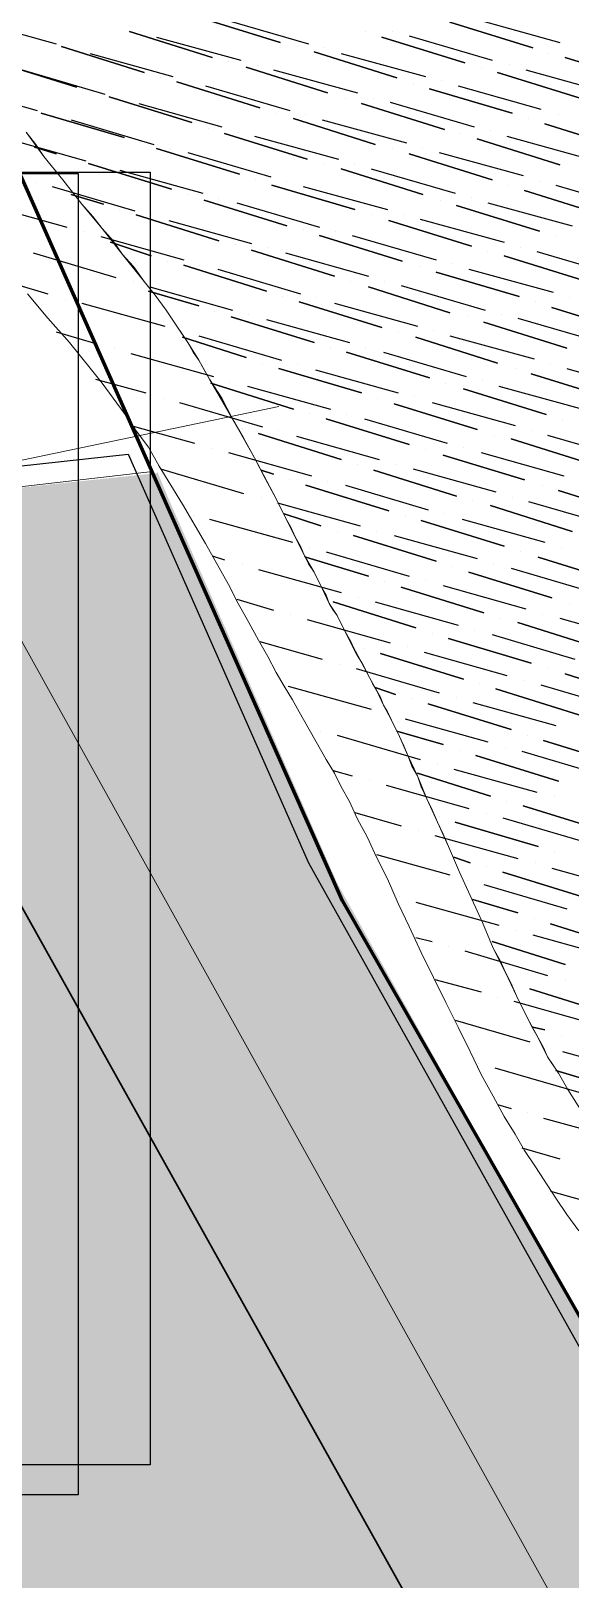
# Model space of a CAD drawing. Header units: millimetres. Extents: x -5841 to 140562, y 1006 to 102310.
# Drawn here: x 102551 to 102971, y 38359 to 39565 of the extents above; entities that cross this region are included whole.
import ezdxf

# ---------------------------------------------------------------- set-up
doc = ezdxf.new("R2010")
doc.units = ezdxf.units.MM
doc.header["$LTSCALE"] = 10
doc.layers.add('PDF18_0', color=7, linetype='Continuous')
doc.layers.add('PDF18_WALLS', color=7, linetype='Continuous')
for name, color, linetype, true_color in [('PDF18_1_DRAWING', 72, 'Continuous', 0x5cb800), ('PDF18_KD - WALL - LOADBEARING', 253, 'Continuous', 0xc0ab87), ('PDF18_SURVEY_POINTS', 251, 'Continuous', 0x636466)]:
    doc.layers.add(name, color=color, linetype=linetype, true_color=true_color)
picture_1 = doc.add_image_def('image23.png', size_in_pixel=(325, 2133))
picture_2 = doc.add_image_def('image27.png', size_in_pixel=(318, 2147))
picture_3 = doc.add_image_def('image28.png', size_in_pixel=(318, 2147))
picture_4 = doc.add_image_def('image29.png', size_in_pixel=(318, 2147))

msp = doc.modelspace()

# ---------------------------------------------------------------- linework, layer by layer
at = {"layer": 'PDF18_0', "lineweight": 0}
for points in [[(102547.3, 39486.2), (102561, 39467.2), (102575.8, 39449.2), (102590.7, 39430.2), (102606.5, 39411.1), (102622.4, 39391), (102639.3, 39369.8), (102647.8, 39359.3), (102656.3, 39347.6), (102664.7, 39334.9), (102673.2, 39322.2), (102681.7, 39308.5), (102690.1, 39293.6), (102708.1, 39262.9), (102725.1, 39232.3), (102742, 39200.5), (102749.4, 39185.7), (102756.8, 39170.9), (102764.2, 39156.1), (102771.6, 39143.4), (102778, 39130.7), (102783.3, 39119), (102789.6, 39109.5), (102794.9, 39098.9), (102815, 39060.8), (102820.3, 39051.3), (102825.6, 39039.6), (102831.9, 39028), (102838.3, 39015.3), (102844.6, 39000.5), (102852.1, 38984.6), (102859.5, 38966.6), (102867.9, 38948.6), (102876.4, 38929.6), (102884.9, 38909.5), (102902.9, 38870.3), (102911.3, 38850.2), (102920.8, 38831.2), (102929.3, 38813.2), (102937.8, 38796.2), (102946.2, 38780.4), (102953.6, 38765.5), (102962.1, 38752.8), (102969.5, 38740.1), (102985.4, 38714.7)], [(102985.4, 38714.7), (102969.5, 38740.1), (102962.1, 38752.8), (102953.6, 38765.5), (102950.5, 38772.9), (102946.2, 38780.4), (102942, 38787.8), (102937.8, 38796.2), (102933.5, 38804.7), (102929.3, 38813.2), (102920.8, 38831.2), (102911.3, 38850.2), (102902.9, 38870.3), (102884.9, 38909.5), (102876.4, 38929.6), (102867.9, 38948.6), (102859.5, 38966.6), (102855.2, 38976.1), (102852.1, 38984.6), (102847.8, 38992), (102844.6, 39000.5), (102841.5, 39007.9), (102838.3, 39015.3), (102835.1, 39021.7), (102831.9, 39028), (102825.6, 39039.6), (102820.3, 39051.3), (102815, 39060.8), (102809.7, 39071.4), (102804.4, 39079.9), (102794.9, 39098.9), (102789.6, 39109.5), (102783.3, 39119), (102778, 39130.7), (102771.6, 39143.4), (102764.2, 39156.1), (102756.8, 39170.9), (102749.4, 39185.7), (102742, 39200.5), (102725.1, 39232.3), (102708.1, 39262.9), (102699.7, 39278.8), (102690.1, 39293.6), (102681.7, 39308.5), (102673.2, 39322.2), (102664.7, 39334.9), (102656.3, 39347.6), (102647.8, 39359.3), (102639.3, 39369.8), (102630.9, 39381.5), (102622.4, 39391), (102606.5, 39411.1), (102590.7, 39430.2), (102575.8, 39449.2), (102561, 39467.2), (102547.3, 39486.2)], [(102547.3, 39486.2), (102554.7, 39476.7), (102561, 39467.2), (102575.8, 39449.2), (102590.7, 39430.2), (102599.1, 39420.6), (102606.5, 39411.1), (102615, 39401.6), (102622.4, 39391), (102630.9, 39381.5), (102639.3, 39369.8), (102647.8, 39359.3), (102656.3, 39347.6), (102660.5, 39341.3), (102664.7, 39334.9), (102669, 39328.6), (102673.2, 39322.2), (102677.4, 39314.8), (102681.7, 39308.5), (102685.9, 39301), (102690.1, 39293.6), (102699.7, 39278.8), (102708.1, 39262.9), (102716.6, 39248.1), (102725.1, 39232.3), (102733.5, 39216.4), (102742, 39200.5), (102749.4, 39185.7), (102753.6, 39178.3), (102756.8, 39170.9), (102761, 39163.5), (102764.2, 39156.1), (102767.4, 39149.7), (102771.6, 39143.4), (102774.8, 39137), (102778, 39130.7), (102781.1, 39125.4), (102783.3, 39119), (102786.4, 39113.7), (102789.6, 39109.5), (102794.9, 39098.9), (102800.2, 39089.4), (102804.4, 39079.9), (102809.7, 39071.4), (102815, 39060.8), (102817.1, 39056.6), (102820.3, 39051.3), (102823.5, 39046), (102825.6, 39039.6), (102828.8, 39034.4), (102831.9, 39028), (102835.1, 39021.7), (102838.3, 39015.3), (102841.5, 39007.9), (102844.6, 39000.5), (102847.8, 38992), (102852.1, 38984.6), (102855.2, 38976.1), (102859.5, 38966.6), (102863.7, 38958.2), (102867.9, 38948.6), (102872.2, 38939.1), (102876.4, 38929.6), (102884.9, 38909.5), (102902.9, 38870.3), (102911.3, 38850.2), (102916.6, 38840.7), (102920.8, 38831.2), (102925.1, 38822.7), (102929.3, 38813.2), (102933.5, 38804.7), (102937.8, 38796.2), (102942, 38787.8), (102946.2, 38780.4), (102950.5, 38772.9), (102953.6, 38765.5), (102957.9, 38759.2), (102962.1, 38752.8), (102969.5, 38740.1), (102985.4, 38714.7)], [(102548.3, 39360.3), (102564.2, 39341.3), (102581.1, 39322.2), (102598.1, 39301), (102606.5, 39290.5), (102615, 39278.8), (102624.5, 39266.1), (102633, 39253.4), (102642.5, 39240.7), (102651, 39225.9), (102669, 39196.3), (102687, 39165.6), (102704.9, 39133.8), (102712.4, 39119), (102720.8, 39104.2), (102728.2, 39090.4), (102735.6, 39077.7), (102742, 39065), (102748.3, 39054.5), (102754.7, 39043.9), (102760, 39034.4), (102781.1, 38997.3), (102787.5, 38986.7), (102792.8, 38976.1), (102799.1, 38964.5), (102805.5, 38950.7), (102812.9, 38937), (102820.3, 38921.1), (102828.8, 38904.2), (102837.2, 38885.1), (102845.7, 38867.1), (102855.2, 38847), (102874.3, 38807.9), (102883.8, 38788.8), (102893.3, 38769.8), (102901.8, 38751.8), (102911.3, 38734.9), (102919.8, 38719), (102928.3, 38705.2), (102935.7, 38692.5), (102944.1, 38679.8), (102960, 38655.5), (102968.5, 38642.8), (102978, 38630.1)], [(102369.5, 39194.2), (102744.1, 39272.5)]]:
    msp.add_lwpolyline(points, dxfattribs=at)
at = {"layer": 'PDF18_0', "color": 1, "lineweight": 60}
msp.add_lwpolyline([(105335.9, 37880.8), (103841.6, 37047.9), (102962.1, 38592), (102793.8, 38887.2), (102962.1, 38592), (103841.6, 37047.9), (105335.9, 37880.8), (103841.6, 37047.9), (102962.1, 38592), (102793.8, 38887.2), (102543, 39452.4), (95831.2, 38675.6), (95818.5, 38660.8), (91849.9, 37215.1)], dxfattribs=at)
at = {"layer": 'PDF18_0', "color": 251, "lineweight": 0, "true_color": 0x636466}
msp.add_lwpolyline([(102526.1, 39207.9), (102645.7, 39221.7)], close=True, dxfattribs=at)
msp.add_lwpolyline([(102645.7, 39221.7), (102526.1, 39207.9)], dxfattribs=at)
at = {"layer": 'PDF18_0', "lineweight": 25}
for points in [[(102634, 39221.7), (102634, 39221.7)], [(102773.7, 38903.1), (102773.7, 38903.1)]]:
    msp.add_lwpolyline(points, dxfattribs=at)
at = {"layer": 'PDF18_1_DRAWING', "lineweight": 25}
for points in [[(102506, 39573), (102570.5, 39555)], [(102680.6, 39576.2), (102745.2, 39556.1)], [(102701.8, 39574.1), (102767.4, 39555)], [(102898.6, 39574.1), (102963.2, 39556.1)], [(102627.7, 39564.6), (102692.2, 39544.5)], [(102636.2, 39564.6), (102636.2, 39564.6)], [(102648.9, 39560.3), (102714.5, 39542.3)], [(102811.8, 39564.6), (102811.8, 39564.6)], [(102811.8, 39564.6), (102811.8, 39564.6)], [(102811.8, 39564.6), (102811.8, 39564.6)], [(102824.5, 39560.3), (102889.1, 39540.2)], [(102833, 39564.6), (102833, 39564.6)], [(102845.7, 39561.4), (102910.3, 39542.3)], [(102877.5, 39572), (102942, 39551.9)], [(102562.1, 39557.2), (102562.1, 39557.2)], [(102562.1, 39557.2), (102562.1, 39557.2)], [(102562.1, 39557.2), (102562.1, 39557.2)], [(102574.8, 39552.9), (102639.3, 39532.8)], [(102583.2, 39550.8), (102583.2, 39550.8)], [(102758.9, 39552.9), (102758.9, 39552.9)], [(102758.9, 39552.9), (102758.9, 39552.9)], [(102758.9, 39552.9), (102758.9, 39552.9)], [(102771.6, 39548.7), (102836.2, 39528.6)], [(102780.1, 39551.9), (102780.1, 39551.9)], [(102521.9, 39541.3), (102586.4, 39521.2)], [(102597, 39547.6), (102661.6, 39529.6)], [(102704.9, 39541.3), (102704.9, 39541.3)], [(102704.9, 39541.3), (102704.9, 39541.3)], [(102704.9, 39541.3), (102704.9, 39541.3)], [(102718.7, 39537), (102782.2, 39516.9)], [(102727.2, 39538.1), (102727.2, 39538.1)], [(102792.8, 39547.6), (102858.4, 39529.6)], [(102924, 39539.2), (102924, 39539.2)], [(102954.7, 39547.6), (102954.7, 39547.6)], [(102954.7, 39547.6), (102954.7, 39547.6)], [(102954.7, 39547.6), (102954.7, 39547.6)], [(102967.4, 39544.5), (103032, 39524.3)], [(102544.1, 39534.9), (102608.6, 39515.9)], [(102652, 39528.6), (102652, 39528.6)], [(102652, 39528.6), (102652, 39528.6)], [(102652, 39528.6), (102652, 39528.6)], [(102664.7, 39525.4), (102729.3, 39505.3)], [(102674.3, 39525.4), (102674.3, 39525.4)], [(102739.9, 39534.9), (102805.5, 39516.9)], [(102848.9, 39524.3), (102848.9, 39524.3)], [(102848.9, 39524.3), (102848.9, 39524.3)], [(102848.9, 39524.3), (102848.9, 39524.3)], [(102871.1, 39526.5), (102871.1, 39526.5)], [(102901.8, 39536), (102901.8, 39536)], [(102901.8, 39536), (102901.8, 39536)], [(102901.8, 39536), (102901.8, 39536)], [(102914.5, 39532.8), (102979, 39512.7)], [(102936.7, 39534.9), (103001.3, 39516.9)], [(102491.2, 39521.2), (102555.7, 39503.2)], [(102599.1, 39516.9), (102599.1, 39516.9)], [(102599.1, 39516.9), (102599.1, 39516.9)], [(102599.1, 39516.9), (102599.1, 39516.9)], [(102611.8, 39513.8), (102676.4, 39493.7)], [(102621.3, 39512.7), (102621.3, 39512.7)], [(102687, 39522.2), (102752.6, 39503.2)], [(102796, 39512.7), (102796, 39512.7)], [(102796, 39512.7), (102796, 39512.7)], [(102796, 39512.7), (102796, 39512.7)], [(102818.2, 39512.7), (102818.2, 39512.7)], [(102861.6, 39520.1), (102926.1, 39501.1)], [(102883.8, 39522.2), (102948.4, 39504.2)], [(102558.9, 39501.1), (102623.5, 39482)], [(102635.1, 39508.5), (102699.7, 39490.5)], [(102742, 39501.1), (102742, 39501.1)], [(102742, 39501.1), (102742, 39501.1)], [(102742, 39501.1), (102742, 39501.1)], [(102765.3, 39500), (102765.3, 39500)], [(102808.7, 39508.5), (102873.2, 39488.4)], [(102830.9, 39509.5), (102896.5, 39490.5)], [(102962.1, 39500), (102962.1, 39500)], [(102568.4, 39498.9), (102568.4, 39498.9)], [(102582.2, 39495.8), (102646.7, 39476.7)], [(102689.1, 39489.4), (102689.1, 39489.4)], [(102689.1, 39489.4), (102689.1, 39489.4)], [(102689.1, 39489.4), (102689.1, 39489.4)], [(102755.7, 39496.8), (102819.2, 39476.7)], [(102778, 39495.8), (102843.6, 39477.8)], [(102938.8, 39496.8), (102938.8, 39496.8)], [(102938.8, 39496.8), (102938.8, 39496.8)], [(102938.8, 39496.8), (102938.8, 39496.8)], [(102951.5, 39492.6), (103016.1, 39472.5)], [(102529.3, 39482), (102593.8, 39464)], [(102636.2, 39477.8), (102636.2, 39477.8)], [(102636.2, 39477.8), (102636.2, 39477.8)], [(102636.2, 39477.8), (102636.2, 39477.8)], [(102701.8, 39485.2), (102766.3, 39465.1)], [(102712.4, 39486.2), (102712.4, 39486.2)], [(102725.1, 39483.1), (102790.7, 39465.1)], [(102885.9, 39485.2), (102885.9, 39485.2)], [(102885.9, 39485.2), (102885.9, 39485.2)], [(102885.9, 39485.2), (102885.9, 39485.2)], [(102898.6, 39481), (102963.2, 39460.8)], [(102909.2, 39487.3), (102909.2, 39487.3)], [(102921.9, 39483.1), (102986.5, 39465.1)], [(102553.6, 39474.6), (102570.5, 39469.3)], [(102583.2, 39466.1), (102583.2, 39466.1)], [(102583.2, 39466.1), (102583.2, 39466.1)], [(102583.2, 39466.1), (102583.2, 39466.1)], [(102648.9, 39473.5), (102713.4, 39453.4)], [(102659.4, 39473.5), (102659.4, 39473.5)], [(102673.2, 39470.4), (102737.8, 39451.3)], [(102833, 39473.5), (102833, 39473.5)], [(102833, 39473.5), (102833, 39473.5)], [(102833, 39473.5), (102833, 39473.5)], [(102845.7, 39469.3), (102910.3, 39449.2)], [(102856.3, 39473.5), (102856.3, 39473.5)], [(102869, 39470.4), (102934.6, 39452.4)], [(102595.9, 39461.9), (102660.5, 39441.8)], [(102606.5, 39460.8), (102606.5, 39460.8)], [(102620.3, 39456.6), (102684.8, 39438.6)], [(102779, 39460.8), (102779, 39460.8)], [(102779, 39460.8), (102779, 39460.8)], [(102779, 39460.8), (102779, 39460.8)], [(102792.8, 39457.7), (102856.3, 39437.6)], [(102803.4, 39460.8), (102803.4, 39460.8)], [(102816.1, 39457.7), (102881.7, 39438.6)], [(102554.7, 39447.1), (102554.7, 39447.1)], [(102567.4, 39443.9), (102631.9, 39424.9)], [(102726.1, 39449.2), (102726.1, 39449.2)], [(102726.1, 39449.2), (102726.1, 39449.2)], [(102726.1, 39449.2), (102726.1, 39449.2)], [(102738.8, 39445), (102803.4, 39425.9)], [(102750.5, 39448.1), (102750.5, 39448.1)], [(102763.2, 39443.9), (102828.8, 39425.9)], [(102923, 39445), (102923, 39445)], [(102923, 39445), (102923, 39445)], [(102923, 39445), (102923, 39445)], [(102935.7, 39440.7), (103000.2, 39420.6)], [(102947.3, 39448.1), (102947.3, 39448.1)], [(102960, 39445), (103024.6, 39425.9)], [(102514.5, 39430.2), (102579, 39412.2)], [(102582.2, 39437.6), (102607.6, 39430.2)], [(102673.2, 39437.6), (102673.2, 39437.6)], [(102673.2, 39437.6), (102673.2, 39437.6)], [(102673.2, 39437.6), (102673.2, 39437.6)], [(102685.9, 39433.3), (102750.5, 39413.2)], [(102697.5, 39434.4), (102697.5, 39434.4)], [(102711.3, 39431.2), (102775.9, 39412.2)], [(102870, 39433.3), (102870, 39433.3)], [(102870, 39433.3), (102870, 39433.3)], [(102870, 39433.3), (102870, 39433.3)], [(102882.7, 39429.1), (102947.3, 39409)], [(102894.4, 39435.4), (102894.4, 39435.4)], [(102907.1, 39431.2), (102972.7, 39413.2)], [(102620.3, 39425.9), (102620.3, 39425.9)], [(102620.3, 39425.9), (102620.3, 39425.9)], [(102620.3, 39425.9), (102620.3, 39425.9)], [(102633, 39421.7), (102697.5, 39401.6)], [(102644.6, 39421.7), (102644.6, 39421.7)], [(102658.4, 39417.5), (102722.9, 39399.5)], [(102816.1, 39421.7), (102816.1, 39421.7)], [(102816.1, 39421.7), (102816.1, 39421.7)], [(102816.1, 39421.7), (102816.1, 39421.7)], [(102829.8, 39417.5), (102894.4, 39397.3)], [(102841.5, 39421.7), (102841.5, 39421.7)], [(102854.2, 39418.5), (102919.8, 39400.5)], [(102592.8, 39409), (102592.8, 39409)], [(102605.5, 39404.8), (102670, 39386.8)], [(102763.2, 39410), (102763.2, 39410)], [(102763.2, 39410), (102763.2, 39410)], [(102763.2, 39410), (102763.2, 39410)], [(102775.9, 39405.8), (102840.4, 39385.7)], [(102788.6, 39409), (102788.6, 39409)], [(102801.3, 39405.8), (102866.9, 39386.8)], [(102960, 39404.8), (102960, 39404.8)], [(102960, 39404.8), (102960, 39404.8)], [(102960, 39404.8), (102960, 39404.8)], [(102552.6, 39392.1), (102617.1, 39373)], [(102612.9, 39400.5), (102644.6, 39389.9)], [(102710.2, 39398.4), (102710.2, 39398.4)], [(102710.2, 39398.4), (102710.2, 39398.4)], [(102710.2, 39398.4), (102710.2, 39398.4)], [(102722.9, 39394.2), (102787.5, 39374.1)], [(102735.6, 39396.3), (102735.6, 39396.3)], [(102749.4, 39392.1), (102814, 39374.1)], [(102907.1, 39393.1), (102907.1, 39393.1)], [(102907.1, 39393.1), (102907.1, 39393.1)], [(102907.1, 39393.1), (102907.1, 39393.1)], [(102932.5, 39396.3), (102932.5, 39396.3)], [(102945.2, 39393.1), (103010.8, 39374.1)], [(102657.3, 39385.7), (102657.3, 39385.7)], [(102657.3, 39385.7), (102657.3, 39385.7)], [(102657.3, 39385.7), (102657.3, 39385.7)], [(102670, 39382.5), (102734.6, 39362.4)], [(102682.7, 39382.5), (102682.7, 39382.5)], [(102696.5, 39379.4), (102761, 39360.3)], [(102854.2, 39381.5), (102854.2, 39381.5)], [(102854.2, 39381.5), (102854.2, 39381.5)], [(102854.2, 39381.5), (102854.2, 39381.5)], [(102879.6, 39383.6), (102879.6, 39383.6)], [(102892.3, 39379.4), (102957.9, 39361.4)], [(102919.8, 39389.9), (102984.3, 39369.8)], [(102538.8, 39367.7), (102564.2, 39360.3)], [(102630.9, 39369.8), (102630.9, 39369.8)], [(102800.2, 39369.8), (102800.2, 39369.8)], [(102800.2, 39369.8), (102800.2, 39369.8)], [(102800.2, 39369.8), (102800.2, 39369.8)], [(102826.7, 39369.8), (102826.7, 39369.8)], [(102866.9, 39377.2), (102931.4, 39358.2)], [(102578, 39356.1), (102578, 39356.1)], [(102642.5, 39362.4), (102681.7, 39350.8)], [(102643.6, 39365.6), (102708.1, 39347.6)], [(102747.3, 39358.2), (102747.3, 39358.2)], [(102747.3, 39358.2), (102747.3, 39358.2)], [(102747.3, 39358.2), (102747.3, 39358.2)], [(102773.7, 39357.1), (102773.7, 39357.1)], [(102814, 39365.6), (102877.5, 39345.5)], [(102839.4, 39366.7), (102905, 39347.6)], [(102970.6, 39357.1), (102970.6, 39357.1)], [(102590.7, 39352.9), (102655.2, 39334.9)], [(102694.4, 39346.6), (102694.4, 39346.6)], [(102694.4, 39346.6), (102694.4, 39346.6)], [(102694.4, 39346.6), (102694.4, 39346.6)], [(102720.8, 39344.4), (102720.8, 39344.4)], [(102760, 39354), (102824.5, 39333.9)], [(102787.5, 39352.9), (102852.1, 39334.9)], [(102917.7, 39344.4), (102917.7, 39344.4)], [(102944.1, 39354), (102944.1, 39354)], [(102944.1, 39354), (102944.1, 39354)], [(102944.1, 39354), (102944.1, 39354)], [(102956.8, 39349.7), (103021.4, 39329.6)], [(102707.1, 39342.3), (102771.6, 39322.2)], [(102734.6, 39340.2), (102799.1, 39322.2)], [(102864.8, 39331.7), (102864.8, 39331.7)], [(102891.2, 39342.3), (102891.2, 39342.3)], [(102891.2, 39342.3), (102891.2, 39342.3)], [(102891.2, 39342.3), (102891.2, 39342.3)], [(102903.9, 39338.1), (102968.5, 39318)], [(102930.4, 39341.3), (102996, 39322.2)], [(102570.5, 39330.7), (102602.3, 39321.2)], [(102669, 39330.7), (102669, 39330.7)], [(102669, 39326.4), (102718.7, 39310.6)], [(102681.7, 39327.5), (102746.2, 39308.5)], [(102837.2, 39330.7), (102837.2, 39330.7)], [(102837.2, 39330.7), (102837.2, 39330.7)], [(102837.2, 39330.7), (102837.2, 39330.7)], [(102851, 39326.4), (102914.5, 39306.3)], [(102877.5, 39327.5), (102943.1, 39309.5)], [(102616, 39318), (102616, 39318)], [(102628.7, 39313.7), (102693.3, 39295.8)], [(102784.3, 39318), (102784.3, 39318)], [(102784.3, 39318), (102784.3, 39318)], [(102784.3, 39318), (102784.3, 39318)], [(102797, 39314.8), (102861.6, 39294.7)], [(102811.8, 39318), (102811.8, 39318)], [(102825.6, 39314.8), (102890.2, 39295.8)], [(102731.4, 39306.3), (102731.4, 39306.3)], [(102731.4, 39306.3), (102731.4, 39306.3)], [(102731.4, 39306.3), (102731.4, 39306.3)], [(102744.1, 39302.1), (102808.7, 39283.1)], [(102758.9, 39305.3), (102758.9, 39305.3)], [(102772.7, 39301), (102837.2, 39283.1)], [(102928.3, 39302.1), (102928.3, 39302.1)], [(102928.3, 39302.1), (102928.3, 39302.1)], [(102928.3, 39302.1), (102928.3, 39302.1)], [(102940.9, 39297.9), (103005.5, 39277.8)], [(102955.8, 39305.3), (102955.8, 39305.3)], [(102968.5, 39302.1), (103034.1, 39283.1)], [(102601.2, 39293.6), (102640.4, 39283.1)], [(102691.2, 39290.5), (102755.7, 39270.4)], [(102706, 39291.5), (102706, 39291.5)], [(102719.8, 39288.3), (102784.3, 39270.4)], [(102874.3, 39290.5), (102874.3, 39290.5)], [(102874.3, 39290.5), (102874.3, 39290.5)], [(102874.3, 39290.5), (102874.3, 39290.5)], [(102888, 39286.2), (102952.6, 39266.1)], [(102902.9, 39292.6), (102902.9, 39292.6)], [(102915.6, 39288.3), (102981.2, 39270.4)], [(102654.1, 39278.8), (102654.1, 39278.8)], [(102666.8, 39275.6), (102731.4, 39256.6)], [(102821.4, 39278.8), (102821.4, 39278.8)], [(102821.4, 39278.8), (102821.4, 39278.8)], [(102821.4, 39278.8), (102821.4, 39278.8)], [(102834.1, 39274.6), (102898.6, 39254.5)], [(102849.9, 39279.9), (102849.9, 39279.9)], [(102863.7, 39275.6), (102928.3, 39257.7)], [(102768.4, 39267.2), (102768.4, 39267.2)], [(102768.4, 39267.2), (102768.4, 39267.2)], [(102768.4, 39267.2), (102768.4, 39267.2)], [(102781.1, 39262.9), (102845.7, 39242.8)], [(102797, 39266.1), (102797, 39266.1)], [(102810.8, 39262.9), (102875.3, 39243.9)], [(102965.3, 39261.9), (102965.3, 39261.9)], [(102965.3, 39261.9), (102965.3, 39261.9)], [(102965.3, 39261.9), (102965.3, 39261.9)], [(102628.7, 39257.7), (102678.5, 39243.9)], [(102715.5, 39255.5), (102715.5, 39255.5)], [(102715.5, 39255.5), (102715.5, 39255.5)], [(102715.5, 39255.5), (102715.5, 39255.5)], [(102728.2, 39251.3), (102792.8, 39231.2)], [(102744.1, 39253.4), (102744.1, 39253.4)], [(102757.9, 39249.2), (102822.4, 39231.2)], [(102912.4, 39250.2), (102912.4, 39250.2)], [(102912.4, 39250.2), (102912.4, 39250.2)], [(102912.4, 39250.2), (102912.4, 39250.2)], [(102925.1, 39247.1), (102989.6, 39227)], [(102940.9, 39253.4), (102940.9, 39253.4)], [(102953.6, 39250.2), (103019.3, 39231.2)], [(102692.2, 39239.7), (102692.2, 39239.7)], [(102704.9, 39236.5), (102769.5, 39218.5)], [(102858.4, 39238.6), (102858.4, 39238.6)], [(102858.4, 39238.6), (102858.4, 39238.6)], [(102858.4, 39238.6), (102858.4, 39238.6)], [(102888, 39240.7), (102888, 39240.7)], [(102901.8, 39236.5), (102966.3, 39218.5)], [(102652, 39223.8), (102716.6, 39204.7)], [(102730.3, 39222.7), (102739.9, 39219.6)], [(102805.5, 39227), (102805.5, 39227)], [(102805.5, 39227), (102805.5, 39227)], [(102805.5, 39227), (102805.5, 39227)], [(102818.2, 39222.7), (102882.7, 39202.6)], [(102835.1, 39227), (102835.1, 39227)], [(102848.9, 39223.8), (102913.4, 39205.8)], [(102872.2, 39234.4), (102935.7, 39215.3)], [(102752.6, 39215.3), (102752.6, 39215.3)], [(102752.6, 39215.3), (102752.6, 39215.3)], [(102752.6, 39215.3), (102752.6, 39215.3)], [(102765.3, 39211.1), (102829.8, 39191)], [(102782.2, 39214.3), (102782.2, 39214.3)], [(102796, 39211.1), (102860.5, 39192)], [(102949.4, 39211.1), (102949.4, 39211.1)], [(102949.4, 39211.1), (102949.4, 39211.1)], [(102949.4, 39211.1), (102949.4, 39211.1)], [(102730.3, 39201.6), (102730.3, 39201.6)], [(102895.4, 39199.4), (102895.4, 39199.4)], [(102895.4, 39199.4), (102895.4, 39199.4)], [(102895.4, 39199.4), (102895.4, 39199.4)], [(102926.1, 39201.6), (102926.1, 39201.6)], [(102938.8, 39198.4), (103004.4, 39179.3)], [(102962.1, 39206.9), (103026.7, 39186.7)], [(102677.4, 39187.8), (102677.4, 39187.8)], [(102743, 39197.3), (102807.6, 39179.3)], [(102748.3, 39188.9), (102776.9, 39179.3)], [(102842.5, 39187.8), (102842.5, 39187.8)], [(102842.5, 39187.8), (102842.5, 39187.8)], [(102842.5, 39187.8), (102842.5, 39187.8)], [(102873.2, 39188.9), (102873.2, 39188.9)], [(102909.2, 39195.2), (102972.7, 39175.1)], [(102690.1, 39184.6), (102754.7, 39166.6)], [(102789.6, 39175.1), (102789.6, 39175.1)], [(102789.6, 39175.1), (102789.6, 39175.1)], [(102789.6, 39175.1), (102789.6, 39175.1)], [(102820.3, 39175.1), (102820.3, 39175.1)], [(102855.2, 39183.6), (102919.8, 39163.5)], [(102887, 39184.6), (102951.5, 39166.6)], [(102768.4, 39162.4), (102768.4, 39162.4)], [(102802.3, 39171.9), (102866.9, 39151.8)], [(102834.1, 39171.9), (102898.6, 39153.9)], [(102964.2, 39162.4), (102964.2, 39162.4)], [(102692.2, 39156.1), (102701.8, 39152.9)], [(102765.3, 39155), (102814, 39140.2)], [(102781.1, 39159.2), (102845.7, 39140.2)], [(102932.5, 39159.2), (102932.5, 39159.2)], [(102932.5, 39159.2), (102932.5, 39159.2)], [(102932.5, 39159.2), (102932.5, 39159.2)], [(102946.2, 39155), (103010.8, 39134.9)], [(102715.5, 39149.7), (102715.5, 39149.7)], [(102728.2, 39145.5), (102792.8, 39127.5)], [(102879.6, 39147.6), (102879.6, 39147.6)], [(102879.6, 39147.6), (102879.6, 39147.6)], [(102879.6, 39147.6), (102879.6, 39147.6)], [(102892.3, 39143.4), (102956.8, 39123.2)], [(102911.3, 39149.7), (102911.3, 39149.7)], [(102925.1, 39146.5), (102989.6, 39127.5)], [(102826.7, 39135.9), (102826.7, 39135.9)], [(102826.7, 39135.9), (102826.7, 39135.9)], [(102826.7, 39135.9), (102826.7, 39135.9)], [(102839.4, 39131.7), (102903.9, 39111.6)], [(102858.4, 39137), (102858.4, 39137)], [(102872.2, 39132.8), (102936.7, 39114.8)], [(102711.3, 39122.2), (102739.9, 39113.7)], [(102786.4, 39120.1), (102851, 39100)], [(102806.5, 39123.2), (102806.5, 39123.2)], [(102819.2, 39120.1), (102883.8, 39102.1)], [(102970.6, 39119), (102970.6, 39119)], [(102970.6, 39119), (102970.6, 39119)], [(102970.6, 39119), (102970.6, 39119)], [(102753.6, 39110.5), (102753.6, 39110.5)], [(102766.3, 39106.3), (102830.9, 39088.3)], [(102916.6, 39107.4), (102916.6, 39107.4)], [(102916.6, 39107.4), (102916.6, 39107.4)], [(102916.6, 39107.4), (102916.6, 39107.4)], [(102930.4, 39104.2), (102993.9, 39084.1)], [(102949.4, 39110.5), (102949.4, 39110.5)], [(102963.2, 39107.4), (103027.7, 39089.4)], [(102863.7, 39095.7), (102863.7, 39095.7)], [(102863.7, 39095.7), (102863.7, 39095.7)], [(102863.7, 39095.7), (102863.7, 39095.7)], [(102876.4, 39091.5), (102940.9, 39072.4)], [(102896.5, 39097.8), (102896.5, 39097.8)], [(102910.3, 39094.7), (102974.8, 39075.6)], [(102729.3, 39089.4), (102778, 39075.6)], [(102810.8, 39084.1), (102810.8, 39084.1)], [(102810.8, 39084.1), (102810.8, 39084.1)], [(102810.8, 39084.1), (102810.8, 39084.1)], [(102823.5, 39079.9), (102888, 39059.8)], [(102844.6, 39085.1), (102844.6, 39085.1)], [(102857.3, 39080.9), (102921.9, 39062.9)], [(102791.7, 39071.4), (102791.7, 39071.4)], [(102804.4, 39068.2), (102869, 39049.2)], [(102953.6, 39068.2), (102953.6, 39068.2)], [(102953.6, 39068.2), (102953.6, 39068.2)], [(102953.6, 39068.2), (102953.6, 39068.2)], [(102751.5, 39054.5), (102816.1, 39036.5)], [(102900.7, 39056.6), (102900.7, 39056.6)], [(102900.7, 39056.6), (102900.7, 39056.6)], [(102900.7, 39056.6), (102900.7, 39056.6)], [(102934.6, 39058.7), (102934.6, 39058.7)], [(102948.4, 39055.5), (103012.9, 39036.5)], [(102967.4, 39064), (103030.9, 39043.9)], [(102819.2, 39053.4), (102835.1, 39048.1)], [(102847.8, 39044.9), (102847.8, 39044.9)], [(102847.8, 39044.9), (102847.8, 39044.9)], [(102847.8, 39044.9), (102847.8, 39044.9)], [(102882.7, 39046), (102882.7, 39046)], [(102895.4, 39041.8), (102960, 39023.8)], [(102913.4, 39052.3), (102978, 39032.2)], [(102829.8, 39033.3), (102829.8, 39033.3)], [(102860.5, 39040.7), (102925.1, 39020.6)], [(102776.9, 39019.5), (102776.9, 39019.5)], [(102836.2, 39019.5), (102872.2, 39009)], [(102842.5, 39029.1), (102907.1, 39011.1)], [(102789.6, 39016.4), (102854.2, 38997.3)], [(102920.8, 39006.8), (102920.8, 39006.8)], [(102937.8, 39016.4), (102937.8, 39016.4)], [(102937.8, 39016.4), (102937.8, 39016.4)], [(102937.8, 39016.4), (102937.8, 39016.4)], [(102950.5, 39012.1), (103015, 38992)], [(102867.9, 38994.1), (102867.9, 38994.1)], [(102884.9, 39004.7), (102884.9, 39004.7)], [(102884.9, 39004.7), (102884.9, 39004.7)], [(102884.9, 39004.7), (102884.9, 39004.7)], [(102897.6, 39000.5), (102962.1, 38980.4)], [(102933.5, 39003.7), (102998.1, 38984.6)], [(102786.4, 38988.8), (102801.3, 38984.6)], [(102815, 38981.4), (102815, 38981.4)], [(102852.1, 38986.7), (102909.2, 38968.7)], [(102880.6, 38989.9), (102945.2, 38971.9)], [(102827.7, 38977.2), (102892.3, 38959.2)], [(102921.9, 38964.5), (102921.9, 38964.5)], [(102921.9, 38964.5), (102921.9, 38964.5)], [(102921.9, 38964.5), (102921.9, 38964.5)], [(102934.6, 38961.3), (102999.2, 38941.2)], [(102958.9, 38968.7), (102958.9, 38968.7)], [(102803.4, 38956), (102839.4, 38945.5)], [(102869, 38952.9), (102869, 38952.9)], [(102869, 38952.9), (102869, 38952.9)], [(102869, 38952.9), (102869, 38952.9)], [(102881.7, 38948.6), (102946.2, 38929.6)], [(102906, 38955), (102906, 38955)], [(102918.7, 38951.8), (102983.3, 38932.8)], [(102853.1, 38942.3), (102853.1, 38942.3)], [(102865.8, 38938), (102930.4, 38920.1)], [(102820.3, 38923.2), (102877.5, 38907.4)], [(102880.6, 38921.1), (102893.3, 38916.9)], [(102958.9, 38925.3), (102958.9, 38925.3)], [(102958.9, 38925.3), (102958.9, 38925.3)], [(102958.9, 38925.3), (102958.9, 38925.3)], [(102906, 38913.7), (102906, 38913.7)], [(102906, 38913.7), (102906, 38913.7)], [(102906, 38913.7), (102906, 38913.7)], [(102918.7, 38909.5), (102983.3, 38889.4)], [(102944.1, 38916.9), (102944.1, 38916.9)], [(102956.8, 38912.6), (103021.4, 38894.7)], [(102891.2, 38903.1), (102891.2, 38903.1)], [(102903.9, 38899.9), (102968.5, 38880.9)], [(102838.3, 38890.4), (102838.3, 38890.4)], [(102851, 38886.2), (102915.6, 38868.2)], [(102895.4, 38888.3), (102930.4, 38877.7)], [(102943.1, 38873.5), (102943.1, 38873.5)], [(102943.1, 38873.5), (102943.1, 38873.5)], [(102943.1, 38873.5), (102943.1, 38873.5)], [(102929.3, 38864), (102929.3, 38864)], [(102942, 38860.8), (103006.6, 38842.8)], [(102955.8, 38869.3), (103020.3, 38849.1)], [(102851, 38858.7), (102863.7, 38855.5)], [(102876.4, 38851.3), (102876.4, 38851.3)], [(102910.3, 38855.5), (102967.4, 38837.5)], [(102889.1, 38848.1), (102953.6, 38829)], [(102865.8, 38825.9), (102901.8, 38816.3)], [(102967.4, 38825.9), (102967.4, 38825.9)], [(102927.2, 38821.6), (102927.2, 38821.6)], [(102927.2, 38821.6), (102927.2, 38821.6)], [(102927.2, 38821.6), (102927.2, 38821.6)], [(102939.9, 38818.5), (103004.4, 38798.3)], [(102914.5, 38812.1), (102914.5, 38812.1)], [(102927.2, 38808.9), (102991.7, 38790.9)], [(102881.7, 38794.1), (102939.9, 38777.2)], [(102942, 38788.8), (102951.5, 38786.7)], [(102964.2, 38782.5), (102964.2, 38782.5)], [(102964.2, 38782.5), (102964.2, 38782.5)], [(102964.2, 38782.5), (102964.2, 38782.5)], [(102952.6, 38774), (102952.6, 38774)], [(102965.3, 38769.8), (103029.8, 38751.8)], [(102899.7, 38760.2), (102899.7, 38760.2)], [(102912.4, 38757.1), (102978, 38738)], [(102960, 38755), (102988.6, 38746.5)], [(102914.5, 38728.5), (102925.1, 38725.3)], [(102937.8, 38722.2), (102937.8, 38722.2)], [(102950.5, 38717.9), (103016.1, 38699.9)], [(102933.5, 38694.6), (102963.2, 38686.2)], [(102955.8, 38660.8), (103001.3, 38648.1)]]:
    msp.add_lwpolyline(points, dxfattribs=at)
for points in [[(102745.2, 39556.1), (102680.6, 39576.2)], [(102692.2, 39544.5), (102627.7, 39564.6)], [(102889.1, 39540.2), (102824.5, 39560.3)], [(102942, 39551.9), (102877.5, 39572)], [(102639.3, 39532.8), (102574.8, 39552.9)], [(102836.2, 39528.6), (102771.6, 39548.7)], [(102586.4, 39521.2), (102521.9, 39541.3)], [(102782.2, 39516.9), (102718.7, 39537)], [(103032, 39524.3), (102967.4, 39544.5)], [(102729.3, 39505.3), (102664.7, 39525.4)], [(102979, 39512.7), (102914.5, 39532.8)], [(102676.4, 39493.7), (102611.8, 39513.8)], [(102926.1, 39501.1), (102861.6, 39520.1)], [(102623.5, 39482), (102558.9, 39501.1)], [(102873.2, 39488.4), (102808.7, 39508.5)], [(102819.2, 39476.7), (102755.7, 39496.8)], [(103016.1, 39472.5), (102951.5, 39492.6)], [(102766.3, 39465.1), (102701.8, 39485.2)], [(102963.2, 39460.8), (102898.6, 39481)], [(102570.5, 39469.3), (102553.6, 39474.6)], [(102713.4, 39453.4), (102648.9, 39473.5)], [(102910.3, 39449.2), (102845.7, 39469.3)], [(102660.5, 39441.8), (102595.9, 39461.9)], [(102856.3, 39437.6), (102792.8, 39457.7)], [(102803.4, 39425.9), (102738.8, 39445)], [(103000.2, 39420.6), (102935.7, 39440.7)], [(102607.6, 39430.2), (102582.2, 39437.6)], [(102750.5, 39413.2), (102685.9, 39433.3)], [(102947.3, 39409), (102882.7, 39429.1)], [(102697.5, 39401.6), (102633, 39421.7)], [(102894.4, 39397.3), (102829.8, 39417.5)], [(102840.4, 39385.7), (102775.9, 39405.8)], [(102644.6, 39389.9), (102612.9, 39400.5)], [(102787.5, 39374.1), (102722.9, 39394.2)], [(102734.6, 39362.4), (102670, 39382.5)], [(102984.3, 39369.8), (102919.8, 39389.9)], [(102931.4, 39358.2), (102866.9, 39377.2)], [(102681.7, 39350.8), (102642.5, 39362.4)], [(102877.5, 39345.5), (102814, 39365.6)], [(102824.5, 39333.9), (102760, 39354)], [(103021.4, 39329.6), (102956.8, 39349.7)], [(102771.6, 39322.2), (102707.1, 39342.3)], [(102968.5, 39318), (102903.9, 39338.1)], [(102718.7, 39310.6), (102669, 39326.4)], [(102914.5, 39306.3), (102851, 39326.4)], [(102861.6, 39294.7), (102797, 39314.8)], [(102808.7, 39283.1), (102744.1, 39302.1)], [(103005.5, 39277.8), (102940.9, 39297.9)], [(102755.7, 39270.4), (102691.2, 39290.5)], [(102952.6, 39266.1), (102888, 39286.2)], [(102898.6, 39254.5), (102834.1, 39274.6)], [(102845.7, 39242.8), (102781.1, 39262.9)], [(102792.8, 39231.2), (102728.2, 39251.3)], [(102989.6, 39227), (102925.1, 39247.1)], [(102739.9, 39219.6), (102730.3, 39222.7)], [(102882.7, 39202.6), (102818.2, 39222.7)], [(102935.7, 39215.3), (102872.2, 39234.4)], [(102829.8, 39191), (102765.3, 39211.1)], [(103026.7, 39186.7), (102962.1, 39206.9)], [(102776.9, 39179.3), (102748.3, 39188.9)], [(102972.7, 39175.1), (102909.2, 39195.2)], [(102919.8, 39163.5), (102855.2, 39183.6)], [(102866.9, 39151.8), (102802.3, 39171.9)], [(102814, 39140.2), (102765.3, 39155)], [(103010.8, 39134.9), (102946.2, 39155)], [(102956.8, 39123.2), (102892.3, 39143.4)], [(102903.9, 39111.6), (102839.4, 39131.7)], [(102851, 39100), (102786.4, 39120.1)], [(102993.9, 39084.1), (102930.4, 39104.2)], [(102940.9, 39072.4), (102876.4, 39091.5)], [(102888, 39059.8), (102823.5, 39079.9)], [(103030.9, 39043.9), (102967.4, 39064)], [(102835.1, 39048.1), (102819.2, 39053.4)], [(102978, 39032.2), (102913.4, 39052.3)], [(102925.1, 39020.6), (102860.5, 39040.7)], [(102872.2, 39009), (102836.2, 39019.5)], [(103015, 38992), (102950.5, 39012.1)], [(102962.1, 38980.4), (102897.6, 39000.5)], [(102909.2, 38968.7), (102852.1, 38986.7)], [(102999.2, 38941.2), (102934.6, 38961.3)], [(102946.2, 38929.6), (102881.7, 38948.6)], [(102893.3, 38916.9), (102880.6, 38921.1)], [(102983.3, 38889.4), (102918.7, 38909.5)], [(102930.4, 38877.7), (102895.4, 38888.3)], [(103020.3, 38849.1), (102955.8, 38869.3)], [(102967.4, 38837.5), (102910.3, 38855.5)], [(103004.4, 38798.3), (102939.9, 38818.5)], [(102951.5, 38786.7), (102942, 38788.8)], [(102988.6, 38746.5), (102960, 38755)]]:
    msp.add_lwpolyline(points, close=True, dxfattribs=at)
at = {"layer": 'PDF18_KD - WALL - LOADBEARING', "color": 252, "lineweight": 0, "true_color": 0x939598}
msp.add_lwpolyline([(102570.5, 39456.6), (102570.5, 39456.6), (102570.5, 39456.6)], close=True, dxfattribs=at)
msp.add_lwpolyline([(97648.4, 33753.4), (99388.2, 34733.4), (100440.2, 35320.8), (102180, 36296.5), (103640.5, 37115.6), (103283.8, 37757), (102480.6, 39202.6)], dxfattribs=at)
at = {"layer": 'PDF18_KD - WALL - LOADBEARING', "color": 252, "true_color": 0x939598, "transparency": 33554559}
for points in [[(102567.4, 39458.7), (102570.5, 39456.6), (102570.5, 39456.6)], [(102649.9, 39220.6), (102657.3, 39202.6), (102480.6, 39202.6)], [(102657.3, 39202.6), (102480.6, 39202.6), (102789.6, 38901)], [(102480.6, 39202.6), (102789.6, 38901), (102647.8, 38901)], [(102789.6, 38901), (102647.8, 38901), (103134.6, 38281.9)], [(102647.8, 38901), (103134.6, 38281.9), (102991.7, 38281.9)]]:
    msp.add_solid(points, dxfattribs=at)
at = {"layer": 'PDF18_KD - WALL - LOADBEARING', "color": 7, "true_color": 0xfdfce3, "transparency": 33554559}
for points in [[(102480.6, 39202.6), (102889.1, 38467.1), (96092.6, 38467.1)], [(102889.1, 38467.1), (96092.6, 38467.1), (103640.5, 37115.6)], [(96092.6, 38467.1), (103640.5, 37115.6), (96206.9, 37115.6)]]:
    msp.add_solid(points, dxfattribs=at)
at = {"layer": 'PDF18_SURVEY_POINTS', "lineweight": 25}
for points in [[(102649.9, 39220.6), (102649.9, 39220.6)], [(102649.9, 39220.6), (102649.9, 39220.6)], [(102649.9, 39220.6), (102649.9, 39220.6)], [(102789.6, 38901), (102789.6, 38901)], [(102789.6, 38901), (102789.6, 38901)], [(102789.6, 38901), (102789.6, 38901)]]:
    msp.add_lwpolyline(points, dxfattribs=at)
at = {"layer": 'PDF18_WALLS', "lineweight": 25}
msp.add_lwpolyline([(96072.5, 38460.7), (97052.5, 38590.9), (98250.5, 38758.1), (98978.7, 38824.8), (100394.7, 38991), (102626.6, 39235.4), (102767.4, 38916.9), (103113.5, 38297.8), (103433.1, 37741.1), (103732.6, 37229.9), (103824.6, 37067)], dxfattribs=at)
at = {"layer": 'PDF18_WALLS', "lineweight": 30}
msp.add_lwpolyline([(95768.8, 38413.1), (98256.9, 38753.9), (98985, 38819.5), (100401, 38982.5), (102369.5, 39194.2), (103726.2, 36764.3), (103822.5, 36818.3)], dxfattribs=at)

# ---------------------------------------------------------------- pictures from other files: only their frames are drawn
at = {"layer": 'PDF18_KD - WALL - LOADBEARING', "color": 40, "true_color": 0xf8d731}
image = msp.add_image(picture_1, insert=(102587.8, 38424.2), size_in_units=(1029.8, 6770.3), rotation=90, dxfattribs=at)
image.dxf.flags = 15
image = msp.add_image(picture_2, insert=(102643.9, 38447.5), size_in_units=(1007.5, 6816.8), rotation=90, dxfattribs=at)
image.dxf.flags = 15
image = msp.add_image(picture_3, insert=(102643.9, 38447.5), size_in_units=(1007.5, 6816.8), rotation=90, dxfattribs=at)
image.dxf.flags = 15
image = msp.add_image(picture_4, insert=(102643.9, 38447.5), size_in_units=(1007.5, 6816.8), rotation=90, dxfattribs=at)
image.dxf.flags = 15

doc.saveas('drawing.dxf')
